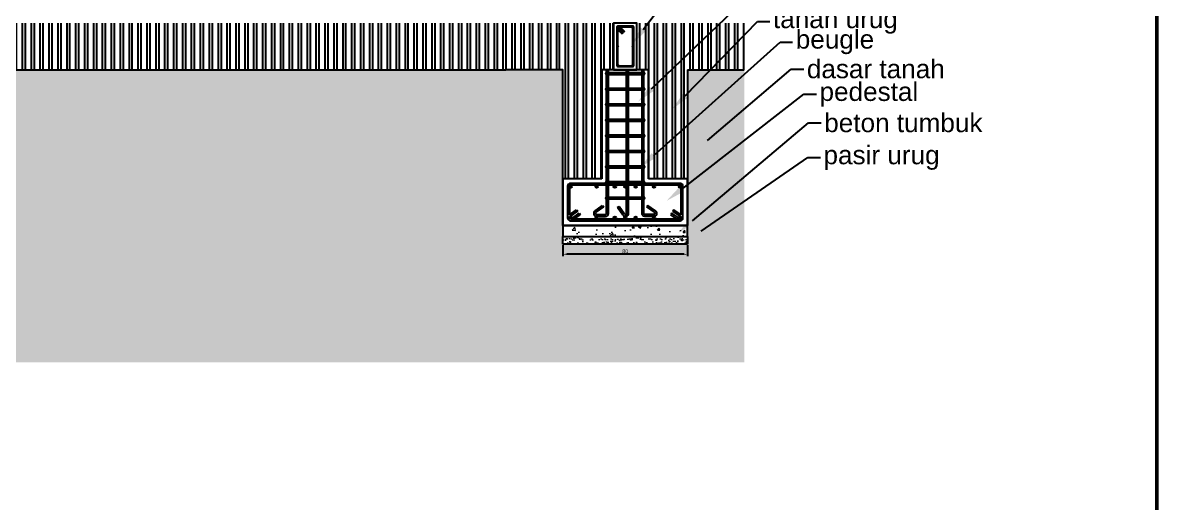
# Model space of a CAD drawing. Header units: centimetres. Extents: x -377343 to 693706, y 194584 to 813780.
# Drawn here: x 188999 to 189738, y 499039 to 499347 of the extents above; entities that cross this region are included whole.
import ezdxf
from ezdxf import colors
from ezdxf.entities.mleader import LeaderData, LeaderLine
from ezdxf.math import Vec2, Vec3

# ---------------------------------------------------------------- set-up
doc = ezdxf.new("R2010")
doc.units = ezdxf.units.CM
doc.header["$PDMODE"] = 3
for name, color, linetype in [('bangunan', 40, 'Continuous'), ('Layer1', 7, 'Continuous'), ('PIPA', 11, 'Continuous')]:
    doc.layers.add(name, color=color, linetype=linetype)
doc.layers.add('Legenda', color=252, linetype='Continuous', lineweight=20)
doc.styles.get("Standard").update_dxf_attribs({"font": 'arial.ttf'})
doc.dimstyles.new('ISO-25', dxfattribs={"dimtxt": 2.5, "dimasz": 2.5, "dimexe": 1.25, "dimexo": 0.625, "dimtad": 1, "dimtxsty": 'Standard', "dimcen": 2.5, "dimadec": 0, "dimazin": 0, "dimtfac": 1, "dimtmove": 0, "dimatfit": 3, "dimfxl": 1, "dimarcsym": 0})

# ---------------------------------------------------------------- blocks, each defined once
blk = doc.blocks.new('*D72')
at = {"layer": 'Defpoints', "color": 0, "transparency": 16777216}
for p in [(189345.54, 499204.99), (189425.54, 499204.99), (189345.54, 499198.5)]:
    blk.add_point(p, dxfattribs=at)
at = {"layer": 'Layer1', "color": 0, "lineweight": -2, "transparency": 16777216}
for p, q in [((189345.54, 499204.36), (189345.54, 499197.25)), ((189425.54, 499204.36), (189425.54, 499197.25)), ((189423.04, 499198.5), (189348.04, 499198.5))]:
    blk.add_line(p, q, dxfattribs=at)
at = {"layer": 'Layer1', "color": 0, "transparency": 16777216}
for points in [[(189348.04, 499198.91), (189348.04, 499198.08), (189345.54, 499198.5)], [(189423.04, 499198.91), (189423.04, 499198.08), (189425.54, 499198.5)]]:
    blk.add_solid(points, dxfattribs=at)
at = {"layer": 'Layer1', "color": 0, "transparency": 16777216, "insert": (189385.54, 499200.4), "char_height": 2.5, "attachment_point": 5}
blk.add_mtext('80', dxfattribs=at)

msp = doc.modelspace()

# ---------------------------------------------------------------- hatches: boundary and pattern name
at = {"layer": 'bangunan'}
h = msp.add_hatch(color=256, dxfattribs=at)
h.dxf.hatch_style = 1
h.paths.add_polyline_path([(189380.644, 499343.888, 1), (189381.644, 499343.888, 1)])
h = msp.add_hatch(color=256, dxfattribs=at)
h.dxf.hatch_style = 1
h.paths.add_polyline_path([(189380.644, 499343.888, 1), (189381.644, 499343.888, 1)])
h = msp.add_hatch(color=256, dxfattribs=at)
h.dxf.hatch_style = 1
h.paths.add_polyline_path([(189380.644, 499343.888, 1), (189381.644, 499343.888, 1)])
h = msp.add_hatch(color=256, dxfattribs=at)
h.dxf.hatch_style = 1
h.paths.add_polyline_path([(189390.444, 499343.888, -1), (189389.444, 499343.888, -1)])
h = msp.add_hatch(color=256, dxfattribs=at)
h.dxf.hatch_style = 1
h.paths.add_polyline_path([(189390.444, 499343.888, -1), (189389.444, 499343.888, -1)])
h = msp.add_hatch(color=256, dxfattribs=at)
h.dxf.hatch_style = 1
h.paths.add_polyline_path([(189380.662, 499331.956, -1), (189381.662, 499331.956, -1)])
h = msp.add_hatch(color=256, dxfattribs=at)
h.dxf.hatch_style = 1
h.paths.add_polyline_path([(189390.462, 499331.956, 1), (189389.462, 499331.956, 1)])
h = msp.add_hatch(color=256, dxfattribs=at)
h.dxf.hatch_style = 1
h.paths.add_polyline_path([(189380.644, 499320.088, -1), (189381.644, 499320.088, -1)])
h = msp.add_hatch(color=256, dxfattribs=at)
h.dxf.hatch_style = 1
h.paths.add_polyline_path([(189390.444, 499320.088, 1), (189389.444, 499320.088, 1)])
at = {"layer": 'Layer1'}
h = msp.add_hatch(dxfattribs=at)
h.set_pattern_fill('ANSI32', color=256, scale=0.6, angle=45)
h.set_pattern_definition([(90, (6690.119, 7902.535), (-5.715, 0), []), (90, (6692.024, 7904.44), (-5.715, 0), [])])
h.paths.add_polyline_path([(189378.044, 499346.988), (189308.802, 499346.988), (187493.044, 499346.988), (187493.044, 499316.988), (187500.544, 499316.988), (187500.544, 499246.988), (187525.544, 499246.988), (187525.544, 499316.988), (189308.802, 499316.988), (189345.544, 499316.988), (189345.544, 499246.988), (189370.544, 499246.988), (189370.544, 499316.988), (189378.044, 499316.988)])
h.paths.add_polyline_path([(187478.044, 499346.988), (187408.802, 499346.988), (187408.802, 499316.988), (187445.544, 499316.988), (187445.544, 499246.988), (187470.544, 499246.988), (187470.544, 499316.988), (187478.044, 499316.988)])
h.paths.add_polyline_path([(189461.939, 499346.988), (189393.044, 499346.988), (189393.044, 499316.988), (189400.544, 499316.988), (189400.544, 499246.988), (189425.544, 499246.988), (189425.544, 499316.988), (189461.939, 499316.988)])
at = {"layer": 'Layer1', "true_color": 0x636466}
h = msp.add_hatch(dxfattribs=at)
h.set_pattern_fill('EARTH', color=251, scale=3, angle=45)
h.set_pattern_definition([(45, (6690.12, 7902.535), (0, 26.94076836), [19.05, -19.05]), (45, (6685.068, 7907.586), (0, 26.94076836), [19.05, -19.05]), (45, (6680.016, 7912.638), (0, 26.94076836), [19.05, -19.05]), (135, (6680.016, 7916.005), (-26.94076836, 0), [19.05, -19.05]), (135, (6685.068, 7921.057), (-26.94076836, 0), [19.05, -19.05]), (135, (6690.12, 7926.108), (-26.94076836, 0), [19.05, -19.05])])
h.paths.add_polyline_path([(189345.544, 499316.988), (189308.802, 499316.988), (187525.544, 499316.988), (187525.544, 499216.988), (187525.544, 499209.988), (187525.544, 499204.988), (187445.544, 499204.988), (187445.544, 499209.988), (187445.544, 499216.988), (187445.544, 499316.988), (187408.802, 499316.988), (187408.802, 499129.04), (189461.939, 499129.04), (189461.939, 499316.988), (189425.544, 499316.988), (189425.544, 499216.988), (189425.544, 499209.988), (189425.544, 499204.988), (189345.544, 499204.988), (189345.544, 499209.988), (189345.544, 499216.988)])
h.paths.add_polyline_path([(187482.989, 499197.801), (187488.124, 499197.801), (187488.124, 499202.952), (187482.989, 499202.952)], flags=24)
h.paths.add_polyline_path([(189382.989, 499197.801), (189388.124, 499197.801), (189388.124, 499202.952), (189382.989, 499202.952)], flags=24)
at = {"layer": 'Layer1'}
h = msp.add_hatch(color=256, dxfattribs=at)
h.dxf.hatch_style = 1
h.paths.add_polyline_path([(189349.744, 499241.988, -1), (189351.344, 499241.988, -1)])
h = msp.add_hatch(color=256, dxfattribs=at)
h.dxf.hatch_style = 1
h.paths.add_polyline_path([(189366.311, 499241.988, -1), (189367.911, 499241.988, -1)])
h = msp.add_hatch(color=256, dxfattribs=at)
h.dxf.hatch_style = 1
h.paths.add_polyline_path([(189378.027, 499241.988, -1), (189379.627, 499241.988, -1)])
h = msp.add_hatch(color=256, dxfattribs=at)
h.dxf.hatch_style = 1
h.paths.add_polyline_path([(189384.819, 499241.988, -1), (189386.419, 499241.988, -1)])
h = msp.add_hatch(color=256, dxfattribs=at)
h.dxf.hatch_style = 1
h.paths.add_polyline_path([(189391.461, 499241.988, -1), (189393.061, 499241.988, -1)])
h = msp.add_hatch(color=256, dxfattribs=at)
h.dxf.hatch_style = 1
h.paths.add_polyline_path([(189403.177, 499241.988, -1), (189404.777, 499241.988, -1)])
h = msp.add_hatch(color=256, dxfattribs=at)
h.dxf.hatch_style = 1
h.paths.add_polyline_path([(189419.894, 499241.988, -1), (189421.494, 499241.988, -1)])
at = {"layer": 'Layer1', "lineweight": 5, "ltscale": 0.5}
h = msp.add_hatch(dxfattribs=at)
h.set_pattern_fill('AR-CONC', color=256, scale=0.09)
h.set_pattern_definition([(50, (189142.812, 493383.524), (16.39662, -1.434518), [1.7145, -18.8595]), (355, (189142.812, 493383.524), (-3.17191, 17.195116), [1.3716, -15.087653]), (100.45144, (189144.178, 493383.404), (13.224712, 15.760598), [1.4571, -16.02812]), (46.1842, (189142.812, 493388.096), (24.397114, -3.78381), [2.57175, -28.28925]), (96.63556, (189144.845, 493387.78), (21.36637, 22.26835), [2.18565, -24.0422]), (351.18415, (189142.812, 493388.096), (21.36637, 22.26835), [2.0574, -22.63138]), (21, (189145.098, 493386.953), (13.645295, -9.203868), [1.7145, -18.8595]), (326, (189145.098, 493386.953), (5.562183, 16.576917), [1.3716, -15.0876]), (71.45144, (189146.235, 493386.186), (19.207478, 7.37305), [1.4571, -16.028094]), (37.5, (189142.8116, 493383.524), (0.277974, 7.6099535), [0, -14.90472, 0, -15.3162, 0, -15.14475]), (7.5, (189142.812, 493383.524), (6.01377, 9.016252), [0, -8.73252, 0, -14.56182, 0, -5.77215]), (327.5, (189137.714, 493383.524), (12.2031536, -0.515587), [0, -5.715, 0, -17.8308, 0, -23.6601]), (317.5, (189135.428, 493383.524), (13.331626, 2.288384), [0, -7.4295, 0, -11.84148, 0, -16.8021])])
h.paths.add_polyline_path([(189425.544, 499216.988), (189345.544, 499216.988), (189345.544, 499209.988), (189425.544, 499209.988)])
at = {"layer": 'Layer1'}
h = msp.add_hatch(color=256, dxfattribs=at)
h.dxf.hatch_style = 1
h.paths.add_polyline_path([(189349.744, 499221.988, 1), (189351.344, 499221.988, 1)])
h = msp.add_hatch(color=256, dxfattribs=at)
h.dxf.hatch_style = 1
h.paths.add_polyline_path([(189366.311, 499221.988, 1), (189367.911, 499221.988, 1)])
h = msp.add_hatch(color=256, dxfattribs=at)
h.dxf.hatch_style = 1
h.paths.add_polyline_path([(189378.027, 499221.988, 1), (189379.627, 499221.988, 1)])
h = msp.add_hatch(color=256, dxfattribs=at)
h.dxf.hatch_style = 1
h.paths.add_polyline_path([(189384.819, 499221.988, 1), (189386.419, 499221.988, 1)])
h = msp.add_hatch(color=256, dxfattribs=at)
h.dxf.hatch_style = 1
h.paths.add_polyline_path([(189391.461, 499221.988, 1), (189393.061, 499221.988, 1)])
h = msp.add_hatch(color=256, dxfattribs=at)
h.dxf.hatch_style = 1
h.paths.add_polyline_path([(189403.177, 499221.988, 1), (189404.777, 499221.988, 1)])
h = msp.add_hatch(color=256, dxfattribs=at)
h.dxf.hatch_style = 1
h.paths.add_polyline_path([(189419.894, 499221.988, 1), (189421.494, 499221.988, 1)])
at = {"layer": 'Layer1', "lineweight": 5, "ltscale": 0.5}
h = msp.add_hatch(dxfattribs=at)
h.set_pattern_fill('AR-SAND', color=256, scale=0.08)
h.set_pattern_definition([(37.5, (189142.8116, 493383.5237), (-0.1280025, 3.9153059), [0, -3.08864, 0, -3.4544, 0, -3.302]), (7.5, (189142.8116, 493383.524), (3.5961863, 5.734601), [0, -1.66624, 0, -2.78384, 0, -1.0668]), (327.5, (189140.3123, 493383.5237), (6.327939, 0.0114975), [0, -1.016, 0, -3.6576, 0, -4.7752]), (317.5, (189140.3123, 493383.524), (6.1084516, 1.7834346), [0, -0.508, 0, -2.39776, 0, -2.7432])])
h.paths.add_polyline_path([(189425.544, 499209.988), (189345.544, 499209.988), (189345.544, 499204.988), (189425.544, 499204.988)])

# ---------------------------------------------------------------- linework, layer by layer
msp.add_lwpolyline([(189378.044, 499316.988), (189393.044, 499316.988), (189393.044, 499346.988), (189378.044, 499346.988)], close=True)
msp.add_lwpolyline([(189378.044, 499316.988), (189393.044, 499316.988), (189393.044, 499346.988), (189378.044, 499346.988)], close=True)
at = {"layer": 'bangunan'}
for p, q in [((189380.644, 499342.832), (189383.477, 499339.999)), ((189380.644, 499342.832), (189383.477, 499339.999)), ((189380.79, 499343.534), (189383.902, 499340.423)), ((189380.79, 499343.534), (189383.902, 499340.423)), ((189381.497, 499344.241), (189384.609, 499341.13)), ((189381.497, 499344.241), (189384.609, 499341.13)), ((189381.922, 499344.666), (189385.033, 499341.554)), ((189381.922, 499344.666), (189385.033, 499341.554)), ((189383.902, 499340.423), (189383.477, 499339.999)), ((189385.033, 499341.554), (189384.609, 499341.13))]:
    msp.add_line(p, q, dxfattribs=at)
msp.add_lwpolyline([(189381.144, 499318.988), (189389.944, 499318.988, 0.4142136), (189391.044, 499320.088), (189391.044, 499343.888, 0.4142136), (189389.944, 499344.988), (189381.144, 499344.988, 0.4142136), (189380.044, 499343.888), (189380.044, 499320.088, 0.4142136)], format="xyb", close=True, dxfattribs=at)
msp.add_lwpolyline([(189381.144, 499318.988), (189389.944, 499318.988, 0.4142136), (189391.044, 499320.088), (189391.044, 499343.888, 0.4142136), (189389.944, 499344.988), (189381.144, 499344.988, 0.4142136), (189380.044, 499343.888), (189380.044, 499320.088, 0.4142136)], format="xyb", close=True, dxfattribs=at)
msp.add_lwpolyline([(189381.144, 499344.388), (189381.144, 499344.388, 0.4142136), (189380.644, 499343.888), (189380.644, 499320.088, 0.4142136), (189381.144, 499319.588), (189389.944, 499319.588, 0.4142136), (189390.444, 499320.088), (189390.444, 499343.888, 0.4142136), (189389.944, 499344.388), (189382.2, 499344.388)], format="xyb", dxfattribs=at)
msp.add_lwpolyline([(189381.144, 499344.388), (189381.144, 499344.388, 0.4142136), (189380.644, 499343.888), (189380.644, 499320.088, 0.4142136), (189381.144, 499319.588), (189389.944, 499319.588, 0.4142136), (189390.444, 499320.088), (189390.444, 499343.888, 0.4142136), (189389.944, 499344.388), (189382.2, 499344.388)], format="xyb", dxfattribs=at)
msp.add_circle((189381.144, 499343.888), 0.5, dxfattribs=at)
msp.add_arc((189381.144, 499343.888), 1.1, 45, 180, dxfattribs=at)
at = {"layer": 'Layer1'}
for p, q in [((189373.544, 499315.188, 1114.687), (189397.544, 499315.188, 1114.687)), ((189373.544, 499313.988, 1114.687), (189397.544, 499313.988, 1114.687)), ((189386.419, 499315.188, 1114.687), (189386.419, 499316.988, 1114.687)), ((189386.419, 499305.188, 1114.687), (189386.419, 499313.988, 1114.687)), ((189387.619, 499315.188, 1114.687), (189387.619, 499316.988, 1114.687)), ((189387.619, 499305.188, 1114.687), (189387.619, 499313.988, 1114.687)), ((189373.544, 499305.188, 1114.687), (189397.544, 499305.188, 1114.687)), ((189373.544, 499303.988, 1114.687), (189397.544, 499303.988, 1114.687)), ((189386.419, 499295.188, 1114.687), (189386.419, 499303.988, 1114.687)), ((189387.619, 499295.188, 1114.687), (189387.619, 499303.988, 1114.687)), ((189373.544, 499295.188, 1114.687), (189397.544, 499295.188, 1114.687)), ((189373.544, 499293.988, 1114.687), (189397.544, 499293.988, 1114.687)), ((189386.419, 499285.188, 1114.687), (189386.419, 499293.988, 1114.687)), ((189387.619, 499285.188, 1114.687), (189387.619, 499293.988, 1114.687)), ((189373.544, 499285.188, 1114.687), (189397.544, 499285.188, 1114.687)), ((189373.544, 499283.988, 1114.687), (189397.544, 499283.988, 1114.687)), ((189386.419, 499275.188, 1114.687), (189386.419, 499283.988, 1114.687)), ((189387.619, 499275.188, 1114.687), (189387.619, 499283.988, 1114.687)), ((189373.544, 499275.188, 1114.687), (189397.544, 499275.188, 1114.687)), ((189373.544, 499273.988, 1114.687), (189397.544, 499273.988, 1114.687)), ((189386.419, 499265.188, 1114.687), (189386.419, 499273.988, 1114.687)), ((189387.619, 499265.188, 1114.687), (189387.619, 499273.988, 1114.687)), ((189373.544, 499265.188, 1114.687), (189397.544, 499265.188, 1114.687)), ((189373.544, 499263.988, 1114.687), (189397.544, 499263.988, 1114.687)), ((189386.419, 499255.188, 1114.687), (189386.419, 499263.988, 1114.687)), ((189387.619, 499255.188, 1114.687), (189387.619, 499263.988, 1114.687)), ((189373.544, 499255.188, 1114.687), (189397.544, 499255.188, 1114.687)), ((189373.544, 499253.988, 1114.687), (189397.544, 499253.988, 1114.687)), ((189386.419, 499245.188, 1114.687), (189386.419, 499253.988, 1114.687)), ((189387.619, 499245.188, 1114.687), (189387.619, 499253.988, 1114.687)), ((189373.544, 499245.188, 1114.687), (189397.544, 499245.188, 1114.687)), ((189373.544, 499243.988, 1114.687), (189397.544, 499243.988, 1114.687)), ((189386.419, 499235.188, 1114.687), (189386.419, 499243.988, 1114.687)), ((189387.619, 499235.188, 1114.687), (189387.619, 499243.988, 1114.687)), ((189373.544, 499235.188, 1114.687), (189397.544, 499235.188, 1114.687)), ((189373.544, 499233.988, 1114.687), (189397.544, 499233.988, 1114.687)), ((189386.419, 499224.788, 1114.687), (189386.419, 499233.988, 1114.687)), ((189387.619, 499224.788, 1114.687), (189387.619, 499233.988, 1114.687)), ((189349.744, 499223.869, 1114.687), (189354.312, 499227.068, 1114.687)), ((189350.085, 499222.643, 1114.687), (189355, 499226.085, 1114.687)), ((189351.003, 499221.333, 1114.687), (189355.918, 499224.774, 1114.687)), ((189352.888, 499221.188, 1114.687), (189356.606, 499223.791, 1114.687)), ((189354.312, 499227.068, 1114.687), (189355, 499226.085, 1114.687)), ((189355.918, 499224.774, 1114.687), (189356.606, 499223.791, 1114.687)), ((189366.113, 499226.426, 1114.687), (189371.028, 499229.868, 1114.687)), ((189366.802, 499225.443, 1114.687), (189371.717, 499228.885, 1114.687)), ((189371.028, 499229.868, 1114.687), (189371.717, 499228.885, 1114.687)), ((189380.539, 499228.556, 1114.687), (189381.522, 499229.244, 1114.687)), ((189383.981, 499223.641, 1114.687), (189380.539, 499228.556, 1114.687)), ((189384.964, 499224.329, 1114.687), (189381.522, 499229.244, 1114.687)), ((189400.06, 499229.868, 1114.687), (189399.371, 499228.885, 1114.687)), ((189404.286, 499225.443, 1114.687), (189399.371, 499228.885, 1114.687)), ((189404.974, 499226.426, 1114.687), (189400.06, 499229.868, 1114.687)), ((189415.368, 499224.774, 1114.687), (189414.68, 499223.791, 1114.687)), ((189418.397, 499221.188, 1114.687), (189414.68, 499223.791, 1114.687)), ((189420.49, 499221.188, 1114.687), (189415.368, 499224.774, 1114.687)), ((189416.776, 499227.068, 1114.687), (189416.088, 499226.085, 1114.687)), ((189421.003, 499222.643, 1114.687), (189416.088, 499226.085, 1114.687)), ((189421.344, 499223.869, 1114.687), (189416.776, 499227.068, 1114.687)), ((189345.544, 499216.988, 1114.687), (189345.544, 499209.988, 1114.687)), ((189425.544, 499209.988, 1114.687), (189425.544, 499216.988, 1114.687)), ((189345.544, 499209.988, 1114.687), (189425.544, 499209.988, 1114.687)), ((189345.544, 499204.988, 1114.687), (189345.544, 499209.988, 1114.687)), ((189425.544, 499209.988, 1114.687), (189425.544, 499204.988, 1114.687)), ((189425.544, 499204.988, 1114.687), (189345.544, 499204.988, 1114.687))]:
    msp.add_line(p, q, dxfattribs=at)
at = {"layer": 'Layer1', "elevation": 1114.687}
for points in [[(187525.544, 499316.988), (189308.802, 499316.988)], [(189425.544, 499316.988), (189425.544, 499216.988), (189345.544, 499216.988), (189345.544, 499316.988), (189308.802, 499316.988)], [(189400.544, 499246.988), (189400.544, 499316.988), (189370.544, 499316.988), (189370.544, 499246.988)], [(189373.544, 499315.188), (189373.544, 499316.988)], [(189373.544, 499295.188), (189373.544, 499313.988)], [(189374.744, 499315.188), (189374.744, 499316.988)], [(189374.744, 499305.188), (189374.744, 499313.988)], [(189396.344, 499315.188), (189396.344, 499316.988)], [(189396.344, 499305.188), (189396.344, 499313.988)], [(189397.544, 499315.188), (189397.544, 499316.988)], [(189397.544, 499305.188), (189397.544, 499313.988)], [(189425.544, 499316.988), (189461.939, 499316.988)], [(189374.744, 499295.188), (189374.744, 499303.988)], [(189396.344, 499295.188), (189396.344, 499303.988)], [(189397.544, 499295.188), (189397.544, 499303.988)], [(189373.544, 499285.188), (189373.544, 499293.988)], [(189374.744, 499285.188), (189374.744, 499293.988)], [(189396.344, 499285.188), (189396.344, 499293.988)], [(189397.544, 499285.188), (189397.544, 499293.988)], [(189373.544, 499275.188), (189373.544, 499283.988)], [(189374.744, 499275.188), (189374.744, 499283.988)], [(189396.344, 499275.188), (189396.344, 499283.988)], [(189397.544, 499275.188), (189397.544, 499283.988)], [(189373.544, 499265.188), (189373.544, 499273.988)], [(189374.744, 499265.188), (189374.744, 499273.988)], [(189396.344, 499265.188), (189396.344, 499273.988)], [(189397.544, 499265.188), (189397.544, 499273.988)], [(189373.544, 499255.188), (189373.544, 499263.988)], [(189374.744, 499255.188), (189374.744, 499263.988)], [(189396.344, 499255.188), (189396.344, 499263.988)], [(189397.544, 499255.188), (189397.544, 499263.988)], [(189373.544, 499245.188), (189373.544, 499253.988)], [(189374.744, 499245.188), (189374.744, 499253.988)], [(189396.344, 499245.188), (189396.344, 499253.988)], [(189397.544, 499245.188), (189397.544, 499253.988)], [(189370.544, 499246.988), (189345.544, 499246.988), (189345.544, 499216.988), (189425.544, 499216.988), (189425.544, 499246.988), (189400.544, 499246.988)], [(189373.544, 499235.188), (189373.544, 499243.988)], [(189374.744, 499235.188), (189374.744, 499243.988)], [(189396.344, 499235.188), (189396.344, 499243.988)], [(189397.544, 499235.188), (189397.544, 499243.988)]]:
    msp.add_lwpolyline(points, dxfattribs=at)
msp.add_lwpolyline([(189350.394, 499219.988), (189420.694, 499219.988, 0.4142136), (189422.544, 499221.838), (189422.544, 499242.138, 0.4142136), (189420.694, 499243.988), (189350.394, 499243.988, 0.4142136), (189348.544, 499242.138), (189348.544, 499221.838, 0.4142136)], format="xyb", close=True, dxfattribs=at)
for points in [[(189421.344, 499223.869), (189421.344, 499242.138, 0.4142136), (189420.694, 499242.788), (189350.394, 499242.788, 0.4142136), (189349.744, 499242.138), (189349.744, 499223.869)], [(189367.261, 499223.988), (189372.894, 499223.988, 0.4142136), (189373.544, 499224.638), (189373.544, 499233.988)], [(189367.261, 499222.788), (189372.894, 499222.788, 0.4142136), (189374.744, 499224.638), (189374.744, 499233.988)], [(189403.827, 499222.788), (189398.194, 499222.788, -0.4142136), (189396.344, 499224.638), (189396.344, 499233.988)], [(189403.827, 499223.988), (189398.194, 499223.988, -0.4142136), (189397.544, 499224.638), (189397.544, 499233.988)], [(189350.544, 499221.188), (189420.694, 499221.188, 0.4142136), (189421.344, 499221.838), (189421.344, 499222.454)]]:
    msp.add_lwpolyline(points, format="xyb", dxfattribs=at)
at = {"layer": 'Layer1'}
for centre in [(189350.544, 499241.988, 1114.687), (189367.111, 499241.988, 1114.687), (189378.827, 499241.988, 1114.687), (189385.619, 499241.988, 1114.687), (189392.261, 499241.988, 1114.687), (189403.977, 499241.988, 1114.687), (189420.694, 499241.988, 1114.687), (189350.544, 499221.988, 1114.687), (189367.111, 499221.988, 1114.687), (189378.827, 499221.988, 1114.687), (189385.619, 499221.988, 1114.687), (189392.261, 499221.988, 1114.687), (189403.977, 499221.988, 1114.687), (189420.694, 499221.988, 1114.687)]:
    msp.add_circle(centre, 0.8, dxfattribs=at)
for centre, radius, start, end in [((189373.544, 499314.588, 1114.687), 0.6, 90, 270), ((189397.544, 499314.588, 1114.687), 0.6, 270, 90), ((189373.544, 499304.588, 1114.687), 0.6, 90, 270), ((189397.544, 499304.588, 1114.687), 0.6, 270, 90), ((189373.544, 499294.588, 1114.687), 0.6, 90, 270), ((189397.544, 499294.588, 1114.687), 0.6, 270, 90), ((189373.544, 499284.588, 1114.687), 0.6, 90, 270), ((189397.544, 499284.588, 1114.687), 0.6, 270, 90), ((189373.544, 499274.588, 1114.687), 0.6, 90, 270), ((189397.544, 499274.588, 1114.687), 0.6, 270, 90), ((189373.544, 499264.588, 1114.687), 0.6, 90, 270), ((189397.544, 499264.588, 1114.687), 0.6, 270, 90), ((189373.544, 499254.588, 1114.687), 0.6, 90, 270), ((189397.544, 499254.588, 1114.687), 0.6, 270, 90), ((189373.544, 499244.588, 1114.687), 0.6, 90, 270), ((189397.544, 499244.588, 1114.687), 0.6, 270, 90), ((189373.544, 499234.588, 1114.687), 0.6, 90, 270), ((189397.544, 499234.588, 1114.687), 0.6, 270, 90), ((189367.261, 499224.788, 1114.687), 2, 125, 270), ((189367.261, 499224.788, 1114.687), 0.8, 125, 270), ((189385.619, 499224.788, 1114.687), 2, 215, 0), ((189385.619, 499224.788, 1114.687), 0.8, 215, 0), ((189403.827, 499224.788, 1114.687), 2, 270, 55), ((189403.827, 499224.788, 1114.687), 0.8, 270, 55)]:
    msp.add_arc(centre, radius, start, end, dxfattribs=at)
at = {"layer": 'Legenda', "color": 1, "lineweight": 50}
msp.add_lwpolyline([(187299.922, 500642.666), (189726.821, 500642.666), (189726.821, 498624.103), (187299.922, 498624.103)], close=True, dxfattribs=at)
at = {"layer": 'PIPA', "lineweight": 35, "extrusion": (0, 0.816497, 0.57735), "elevation": 193451.324}
msp.add_lwpolyline([(-421704.212, -325591.681), (-159560.265, -63447.734), (377343.333, -600351.331), (-158232.47, -1135927.133), (-693706.405, -600453.199), (-454216.825, -360963.619)], dxfattribs=at)

# ---------------------------------------------------------------- dimensions: what is measured, and where the dimension line sits
at = {"layer": 'Layer1'}
dim = msp.add_linear_dim(base=(189345.544, 499198.498, 1114.687), p1=(189425.544, 499204.988, 1114.687), p2=(189345.544, 499204.988, 1114.687), dimstyle='ISO-25', dxfattribs=at)
dim.commit()
dim.dimension.update_dxf_attribs({"geometry": '*D72', "text_midpoint": (189385.544, 499200.4, 1114.687)})

# ---------------------------------------------------------------- leaders
ml = msp.add_multileader_mtext('Standard', dxfattribs=at)
ml.set_content('Sloof 30 x 30', color=256)
ml.set_leader_properties()
ml.build(insert=Vec2(0, 0))
ml.multileader.update_dxf_attribs({"arrow_head_size": 12})
ctx = ml.context
ctx.base_point, ctx.char_height, ctx.arrow_head_size, ctx.plane_origin = Vec3(189438.222, 499386.373), 12, 12, Vec3(189389.806, 499333.331)
notes = []
notes.append((ctx, [(0, (1, 1, 0), (189430.222, 499386.373), (1, 0), 8, [(0, [(189389.806, 499333.331)], 0, [])])]))
ctx.mtext.insert, ctx.mtext.flow_direction = Vec3(189440.222, 499392.479), 5
ml = msp.add_multileader_mtext('Standard', dxfattribs=at)
ml.set_content('poer', color=256)
ml.set_leader_properties()
ml.build(insert=Vec2(0, 0))
ml.multileader.update_dxf_attribs({"arrow_head_size": 12})
ctx = ml.context
ctx.base_point, ctx.char_height, ctx.arrow_head_size, ctx.plane_origin = Vec3(189472.098, 499363.713), 15, 12, Vec3(189393.704, 499296.488)
notes.append((ctx, [(0, (1, 1, 0), (189464.098, 499363.713), (1, 0), 8, [(0, [(189393.704, 499296.488)], 0, [])])]))
ctx.mtext.insert, ctx.mtext.flow_direction = Vec3(189474.098, 499373.295), 5
ml = msp.add_multileader_mtext('Standard', dxfattribs=at)
ml.set_content('tanah urug', color=256)
ml.set_leader_properties()
ml.build(insert=Vec2(0, 0))
ml.multileader.update_dxf_attribs({"arrow_head_size": 12})
ctx = ml.context
ctx.base_point, ctx.char_height, ctx.arrow_head_size, ctx.plane_origin = Vec3(189478.362, 499347.945), 12, 12, Vec3(189415.586, 499291.586)
notes.append((ctx, [(0, (1, 1, 0), (189470.362, 499347.945), (1, 0), 8, [(0, [(189415.586, 499291.586)], 0, [])])]))
ctx.mtext.insert, ctx.mtext.flow_direction = Vec3(189480.362, 499355.709), 5
ml = msp.add_multileader_mtext('Standard', dxfattribs=at)
ml.set_content('beugle', color=256)
ml.set_leader_properties()
ml.build(insert=Vec2(0, 0))
ml.multileader.update_dxf_attribs({"arrow_head_size": 12})
ctx = ml.context
ctx.base_point, ctx.char_height, ctx.arrow_head_size, ctx.plane_origin = Vec3(189492.982, 499334.8), 12, 12, Vec3(189394.848, 499253.988)
notes.append((ctx, [(0, (1, 1, 0), (189484.982, 499334.8), (1, 0), 8, [(0, [(189394.848, 499253.988)], 0, [])])]))
ctx.mtext.insert, ctx.mtext.flow_direction = Vec3(189494.982, 499342.564), 5
ml = msp.add_multileader_mtext('Standard', dxfattribs=at)
ml.set_content('dasar tanah ', color=256)
ml.set_leader_properties()
ml.build(insert=Vec2(0, 0))
ml.multileader.update_dxf_attribs({"arrow_head_size": 12})
ctx = ml.context
ctx.base_point, ctx.char_height, ctx.arrow_head_size, ctx.plane_origin = Vec3(189500.087, 499317.445), 12, 12, Vec3(189429.222, 499263.637)
notes.append((ctx, [(0, (1, 1, 0), (189492.087, 499317.445), (1, 0), 8, [(0, [(189429.222, 499263.637)], 0, [])])]))
ctx.mtext.insert, ctx.mtext.flow_direction = Vec3(189502.087, 499323.543), 5
ml = msp.add_multileader_mtext('Standard', dxfattribs=at)
ml.set_content('pedestal', color=256)
ml.set_leader_properties()
ml.build(insert=Vec2(0, 0))
ml.multileader.update_dxf_attribs({"arrow_head_size": 12})
ctx = ml.context
ctx.base_point, ctx.char_height, ctx.arrow_head_size, ctx.plane_origin = Vec3(189508.223, 499301.284), 12, 12, Vec3(189412.056, 499232.776)
notes.append((ctx, [(0, (1, 1, 0), (189500.223, 499301.284), (1, 0), 8, [(0, [(189412.056, 499232.776)], 0, [])])]))
ctx.mtext.insert, ctx.mtext.flow_direction = Vec3(189510.223, 499308.95), 5
ml = msp.add_multileader_mtext('Standard', dxfattribs=at)
ml.set_content('beton tumbuk', color=256)
ml.set_leader_properties()
ml.build(insert=Vec2(0, 0))
ml.multileader.update_dxf_attribs({"arrow_head_size": 12})
ctx = ml.context
ctx.base_point, ctx.char_height, ctx.arrow_head_size, ctx.plane_origin = Vec3(189511.251, 499282.807), 12, 12, Vec3(189419.497, 499212.237)
notes.append((ctx, [(0, (1, 1, 0), (189503.251, 499282.807), (1, 0), 8, [(0, [(189419.497, 499212.237)], 0, [])])]))
ctx.mtext.insert, ctx.mtext.flow_direction = Vec3(189513.251, 499288.905), 5
ml = msp.add_multileader_mtext('Standard', dxfattribs=at)
ml.set_content('pasir urug', color=256)
ml.set_leader_properties()
ml.build(insert=Vec2(0, 0))
ml.multileader.update_dxf_attribs({"arrow_head_size": 12})
ctx = ml.context
ctx.base_point, ctx.char_height, ctx.arrow_head_size, ctx.plane_origin = Vec3(189510.772, 499260.525), 12, 12, Vec3(189424.39, 499206.487)
notes.append((ctx, [(0, (1, 1, 0), (189502.772, 499260.525), (1, 0), 8, [(0, [(189424.39, 499206.487)], 0, [])])]))
ctx.mtext.insert, ctx.mtext.flow_direction = Vec3(189512.772, 499268.289), 5
for ctx, leaders in notes:
    for number, flags, end, landing, length, lines in leaders:
        leader = LeaderData()
        leader.index, (leader.has_last_leader_line, leader.has_dogleg_vector, leader.attachment_direction) = number, flags
        leader.last_leader_point, leader.dogleg_vector, leader.dogleg_length = Vec3(end), Vec3(landing), length
        for number, points, colour, breaks in lines:
            line = LeaderLine()
            line.index, line.vertices, line.color, line.breaks = number, Vec3.list(points), colors.encode_raw_color(colour), breaks
            leader.lines.append(line)
        ctx.leaders.append(leader)

doc.saveas('drawing.dxf')
